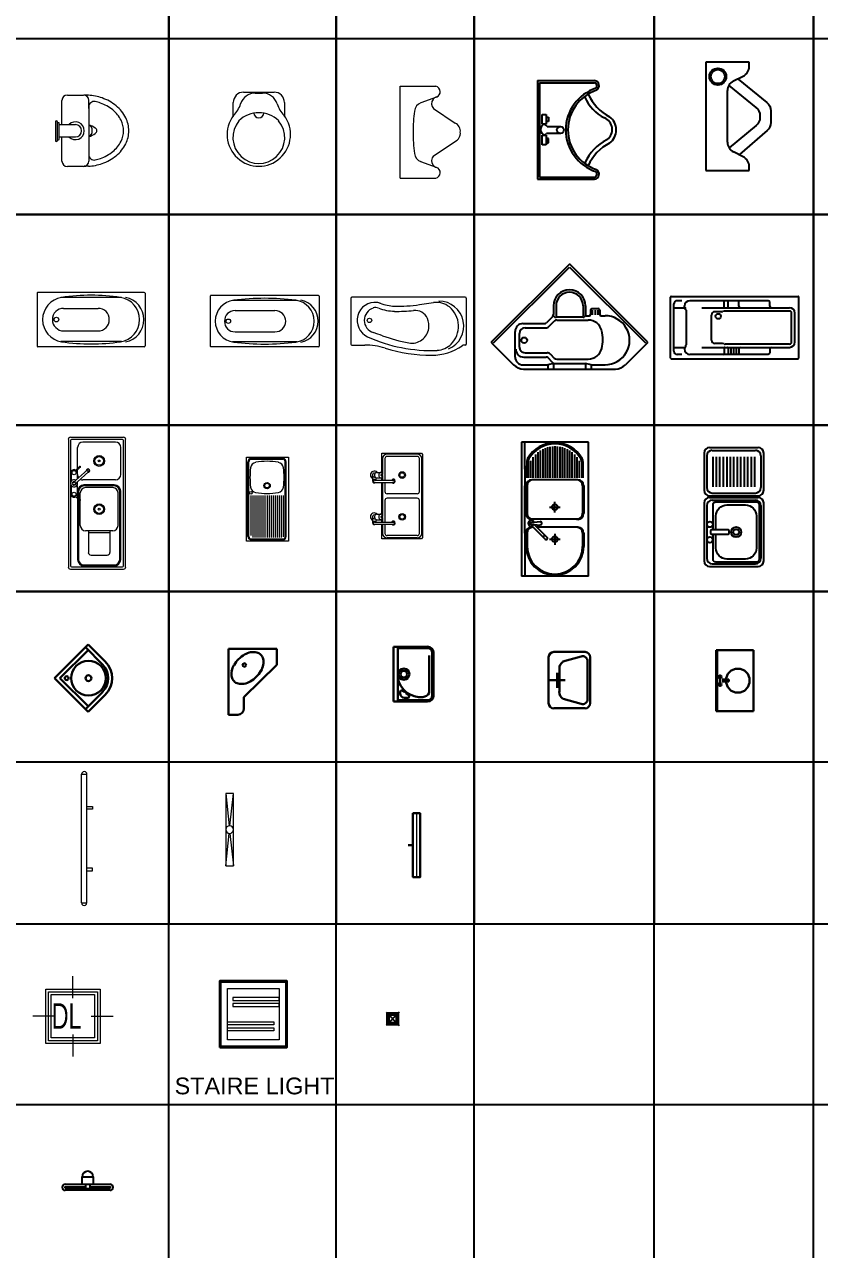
# Model space of a CAD drawing. Header units: millimetres. Extents: x 7765 to 58251, y -31150 to 10119.
# Drawn here: x 14932 to 22053, y -11699 to -725 of the extents above; entities that cross this region are included whole.
import ezdxf

# ---------------------------------------------------------------- set-up
doc = ezdxf.new("R2010")
doc.units = ezdxf.units.MM
doc.layers.add('cad-block.com', color=250, linetype='Continuous')
doc.layers.add('PP-AC RETURN PIPE', color=11, linetype='Continuous')
for name, color, linetype, lineweight in [('Eelectrical', 5, 'Continuous', 30), ('ELCCTRIC', 6, 'Continuous', 9), ('elec', 30, 'Continuous', 18), ('ELECTRIC', 6, 'Continuous', 13), ('false ceiling', 54, 'Continuous', 9), ('KUTUPHANE', 4, 'Continuous', 30), ('LIGHTING', 6, 'Continuous', 0), ('text', 7, 'Continuous', 5)]:
    doc.layers.add(name, color=color, linetype=linetype, lineweight=lineweight)
doc.styles.add('ROMANS', font='technic_.ttf')
doc.styles.get("Standard").update_dxf_attribs({"font": 'Arial.ttf'})

# ---------------------------------------------------------------- blocks, each defined once
blk = doc.blocks.new('A$C76A5756F')
for p, q in [((0, 0.2237), (0, -0.2263)), ((0, 0.2237), (0.2609, 0.2237)), ((0.01, 0.2137), (0.01, -0.2163)), ((0.01, 0.2137), (0.2609, 0.2137)), ((0.0214, 0.0697), (0.0408, 0.0697)), ((0.0214, 0.0252), (0.0214, 0.0697)), ((0.0408, 0.0697), (0.0408, 0.0252)), ((0.0408, 0.0573), (0.0508, 0.0573)), ((0.0508, 0.0573), (0.0508, 0.0373)), ((0.0325, 0.0252), (0.0214, 0.0252)), ((0.0408, 0.0252), (0.0307, 0.0252)), ((0.0508, 0.0373), (0.0408, 0.0373)), ((0.0443, 0.0141), (0.1074, 0.0141)), ((0.0214, -0.0253), (0.0331, -0.0253)), ((0.0214, -0.0698), (0.0214, -0.0253)), ((0.0301, -0.0253), (0.0408, -0.0253)), ((0.0408, -0.0253), (0.0408, -0.0698)), ((0.0508, -0.0403), (0.0408, -0.0403)), ((0.1077, -0.0171), (0.0421, -0.0171)), ((0.0508, -0.0603), (0.0508, -0.0403)), ((0.0408, -0.0698), (0.0214, -0.0698)), ((0.0408, -0.0603), (0.0508, -0.0603)), ((0.01, -0.2163), (0.2609, -0.2163)), ((0, -0.2263), (0.2609, -0.2263))]:
    blk.add_line(p, q)
blk.add_circle((0.1051, -0.0015), 0.0156)
for centre, radius, start, end in [((0.258, 0.2001), 0.0238, 300.2329, 82.9838), ((0.33, -0.0013), 0.2005, 108.3562, 251.6438), ((0.33, -0.0013), 0.1905, 108.3562, 251.6438), ((0.2583, 0.2), 0.0139, 307.68, 79.3138), ((0.386, 0.2184), 0.183, 202.4406, 244.3229), ((0.4256, 0.2468), 0.211, 203.6288, 243.0596), ((0.2859, -0.0013), 0.0745, 306.3211, 53.6789), ((0.0416, 0.0001), 0.0267, 109.9093, 251.5199), ((0.0216, 0.0001), 0.0267, 31.5638, 70.0907), ((0.2848, 0.0009), 0.0569, 306.0051, 67.9941), ((0.0216, 0.0001), 0.0267, 288.4801, 320.0288), ((0.4177, -0.242), 0.2204, 117.1969, 155.7387), ((0.4227, -0.2467), 0.2073, 116.5722, 156.7394), ((0.258, -0.2027), 0.0238, 277.0162, 59.7671), ((0.2583, -0.2026), 0.0139, 280.6862, 52.32)]:
    blk.add_arc(centre, radius, start, end)
blk = doc.blocks.new('A$C32C26043')
for p, q in [((0, 0.25), (0, -0.25)), ((0.2, 0.25), (0, 0.25)), ((0.2, 0.2309), (0.2, 0.25)), ((0.1276, 0.1638), (0.1724, 0.1862)), ((0.1, -0.1191), (0.1, 0.1191)), ((0.1724, -0.1862), (0.1276, -0.1638)), ((0, -0.25), (0.2, -0.25)), ((0.2, -0.25), (0.2, -0.2309))]:
    blk.add_line(p, q)
for points in [[(0.1493, 0.1718), (0.2814, 0.065, -0.226469), (0.3, 0.0261), (0.3, -0.0273, -0.216022), (0.283, -0.0649), (0.1559, -0.1763)], [(0.1059, 0.1427), (0.2315, 0.0411, -0.226332), (0.25, 0.0023), (0.25, -0.0038, -0.223493), (0.2319, -0.0423), (0.1074, -0.1453)]]:
    blk.add_lwpolyline(points, format="xyb")
for radius in [0.0388, 0.0323]:
    blk.add_circle((0.0556, 0.184), radius)
for centre, start, end in [((0.15, 0.2309), 296.5651, 360), ((0.15, 0.1191), 116.5651, 180), ((0.15, -0.1191), 180, 243.4349), ((0.15, -0.2309), 360, 63.4349)]:
    blk.add_arc(centre, 0.05, start, end)
blk = doc.blocks.new('S7')
at = {"color": 0}
for p, q in [((600, 600), (0, 600)), ((0, 600), (0, -600)), ((30, 360), (30, 600)), ((235, 555), (235, 282)), ((256, 560), (256, 282)), ((278, 563), (278, 282)), ((300, 564), (300, 282)), ((322, 563), (322, 282)), ((344, 560), (344, 282)), ((365, 555), (365, 282)), ((600, -600), (600, 600)), ((104, 467), (104, 282)), ((125, 492), (125, 282)), ((147, 511), (147, 282)), ((169, 527), (169, 282)), ((191, 539), (191, 282)), ((213, 548), (213, 282)), ((387, 548), (387, 282)), ((409, 539), (409, 282)), ((431, 527), (431, 282)), ((453, 511), (453, 282)), ((475, 492), (475, 282)), ((496, 467), (496, 282)), ((30, 389), (30, 210)), ((49, 429), (49, 282)), ((60, 426), (60, 282)), ((82, 434), (82, 282)), ((518, 434), (518, 282)), ((540, 426), (540, 282)), ((551, 429), (551, 282)), ((506, 264), (94, 264)), ((30, -215), (30, 210)), ((42, 213), (42, -39)), ((52, 210), (52, -36)), ((548, 210), (548, -36)), ((558, 213), (558, -39)), ((252, 19), (348, 19)), ((300, -30), (300, 67)), ((506, -90), (94, -90)), ((30, -215), (30, -600)), ((42, -215), (42, -332)), ((52, -215), (52, -332)), ((107, -160), (85, -160)), ((87, -118), (169, -110)), ((87, -133), (169, -141)), ((96, -150), (214, -268)), ((113, -135), (230, -252)), ((506, -160), (138, -160)), ((548, -215), (548, -332)), ((558, -212), (558, -332)), ((211, -233), (195, -249)), ((252, -269), (348, -269)), ((300, -221), (300, -318)), ((600, -600), (0, -600))]:
    blk.add_line(p, q, dxfattribs=at)
for centre in [(300, 19), (300, -269)]:
    blk.add_circle(centre, 26.1, dxfattribs=at)
for centre, radius, start, end in [((300, 316), 281, 29.583, 150.417), ((300, 316), 270, 30.3661, 149.6339), ((100, 429), 51.3, 150.417, 180), ((111, 426), 51.3, 149.6339, 180), ((489, 426), 51.3, 360, 30.3661), ((500, 429), 51.3, 360, 29.583), ((94, 213), 51.3, 90, 180), ((106, 210), 54.5, 90, 180), ((494, 210), 54.5, 360, 90), ((506, 213), 51.3, 360, 90), ((94, -39), 51.3, 180, 270), ((106, -36), 54.5, 180, 270), ((87, -125), 26.1, 22.2703, 337.7498), ((494, -36), 54.5, 270, 360), ((506, -39), 51.3, 270, 360), ((90, -208), 48.1, 96.4572, 188.1344), ((106, -215), 54.5, 90, 180), ((87, -125), 7.64, 90.01, 270.01), ((169, -125), 15.3, 270.01, 90.01), ((494, -215), 54.5, 360, 90), ((506, -212), 51.3, 360, 90), ((222, -260), 10.9, 225.01, 45.01), ((300, -332), 258, 180, 360), ((300, -332), 248, 180, 360)]:
    blk.add_arc(centre, radius, start, end, dxfattribs=at)
blk = doc.blocks.new('S8')
at = {"color": 0}
for p, q in [((0, 707), (0, 373)), ((25, 682), (25, 398)), ((50, 756), (485, 756)), ((74, 731), (460, 731)), ((81, 403), (81, 673)), ((112, 403), (112, 673)), ((143, 403), (143, 673)), ((175, 403), (175, 673)), ((206, 403), (206, 673)), ((237, 403), (237, 673)), ((268, 403), (268, 673)), ((299, 403), (299, 673)), ((330, 403), (330, 673)), ((362, 403), (362, 673)), ((393, 403), (393, 673)), ((424, 403), (424, 673)), ((455, 403), (455, 673)), ((509, 682), (509, 398)), ((534, 707), (534, 373)), ((74, 348), (460, 348)), ((0, 260), (0, -260)), ((25, 236), (25, -236)), ((50, 323), (485, 323)), ((50, 310), (485, 310)), ((74, 285), (460, 285)), ((509, 236), (509, -236)), ((534, 260), (534, -260)), ((57, 9), (57, -10)), ((215, 19), (67, 19)), ((225, -10), (225, 9)), ((67, -20), (215, -20)), ((50, -310), (485, -310)), ((74, -285), (460, -285))]:
    blk.add_line(p, q, dxfattribs=at)
for points in [[(81, 19), (81, 245, -0.414214), (106, 270), (470, 270, -0.414214), (494, 245), (494, -245, -0.414214), (470, -270), (106, -270, -0.414214), (81, -245), (81, -20)], [(106, 19), (106, 143, -0.414214), (205, 242), (371, 242, -0.414214), (470, 143), (470, -144, -0.414214), (371, -244), (205, -244, -0.414214), (106, -144), (106, -20)]]:
    blk.add_lwpolyline(points, format="xyb", dxfattribs=at)
for centre, radius in [((53, 68), 25.8), ((288, -1), 45.9), ((288, -1), 26.1), ((53, -71), 25.8)]:
    blk.add_circle(centre, radius, dxfattribs=at)
for centre, radius, start, end in [((50, 707), 49.5, 90, 180), ((74, 682), 49.5, 90, 180), ((460, 682), 49.5, 360, 90), ((485, 707), 49.5, 360, 90), ((50, 373), 49.5, 180, 270), ((74, 398), 49.5, 180, 270), ((460, 398), 49.5, 270, 360), ((485, 373), 49.5, 270, 360), ((50, 260), 49.5, 90, 180), ((74, 236), 49.5, 90, 180), ((460, 236), 49.5, 360, 90), ((485, 260), 49.5, 360, 90), ((67, 9), 9.91, 90, 180), ((215, 9), 9.91, 360, 90), ((67, -10), 9.91, 180, 270), ((215, -10), 9.91, 270, 360), ((50, -260), 49.5, 180, 270), ((74, -236), 49.5, 180, 270), ((460, -236), 49.5, 270, 360), ((485, -260), 49.5, 270, 360)]:
    blk.add_arc(centre, radius, start, end, dxfattribs=at)
blk = doc.blocks.new('Art 216_top_cad-block.com')
at = {"color": 0, "linetype": 'Continuous'}
for p, q in [((-333, -23), (763, 1073)), ((1873, -23), (777, 1073)), ((-305, -38), (770, 1037)), ((770, 1037), (1844, -38)), ((543, 488), (543, 364)), ((543, 488), (543, 364)), ((543, 347), (561, 329)), ((579, 488), (579, 347)), ((961, 488), (961, 347)), ((996, 347), (978, 329)), ((996, 488), (996, 367)), ((1016, 347), (1047, 347)), ((1067, 428), (1067, 367)), ((1087, 448), (1177, 448)), ((1092, 428), (1092, 362)), ((1132, 428), (1132, 362)), ((1172, 428), (1172, 362)), ((1198, 428), (1198, 367)), ((1218, 347), (1273, 347)), ((111, 237), (416, 237)), ((141, 176), (433, 176)), ((532, 335), (444, 248)), ((475, 194), (554, 272)), ((583, 332), (957, 332)), ((589, 287), (1032, 287)), ((0, -237), (0, 126)), ((60, -96), (60, 96)), ((-333, -38), (-22, -349)), ((1873, -38), (1562, -349)), ((121, -237), (440, -237)), ((141, -176), (453, -176)), ((535, -318), (462, -245)), ((543, -327), (463, -347)), ((495, -194), (554, -252)), ((543, -332), (543, -404)), ((556, -327), (996, -327)), ((589, -267), (1032, -267)), ((1077, -347), (996, -327)), ((996, -331), (996, -404)), ((111, -347), (463, -347)), ((120, -408), (1419, -408)), ((463, -353), (463, -404)), ((1077, -347), (1273, -347)), ((1077, -351), (1077, -403))]:
    blk.add_line(p, q, dxfattribs=at)
blk.add_circle((129, 0), 40.3, dxfattribs=at)
for centre, radius, start, end in [((770, 1065), 10.1, 44.9996, 135.0039), ((770, 488), 226, 359.9996, 179.9993), ((770, 488), 191, 359.9998, 179.9996), ((503, 364), 40.3, 314.9996, 0.0003), ((1016, 367), 20.1, 179.9995, 269.9997), ((1047, 367), 20.1, 269.9996, 359.9996), ((1087, 428), 20.1, 89.9998, 179.9994), ((1177, 428), 20.1, 359.9996, 90.0028), ((1218, 367), 20.1, 179.9997, 269.9995), ((1273, 0), 347, 269.9995, 89.9998), ((111, 126), 111, 89.9994, 179.9996), ((141, 96), 80.5, 90, 179.9991), ((416, 277), 40.3, 269.9988, 314.9995), ((433, 237), 60.4, 269.999, 314.9995), ((589, 237), 50.3, 90.0001, 134.9995), ((569, 336), 10.1, 224.9996, 314.9996), ((583, 322), 10.1, 89.999, 134.9994), ((957, 322), 10.1, 44.9997, 90.0058), ((971, 336), 10.1, 224.9996, 314.9996), ((1032, 86), 201, 14.4771, 89.9996), ((740, 10), 503, 345.5221, 14.477), ((-326, -30), 10.1, 134.9996, 224.9996), ((121, -126), 111, 179.9997, 269.9994), ((141, -96), 80.5, 179.9992, 269.9999), ((1032, -65), 201, 269.9996, 345.5223), ((1866, -30), 10.1, 314.9996, 44.9996), ((111, -237), 111, 179.9989, 269.9994), ((440, -267), 30.2, 45.0005, 90.0003), ((453, -237), 60.4, 44.9988, 89.9986), ((556, -297), 30.2, 224.9989, 269.9973), ((589, -216), 50.3, 224.9995, 270.0001), ((120, -206), 201, 224.9993, 269.9994), ((1419, -206), 201, 269.9997, 314.9997)]:
    blk.add_arc(centre, radius, start, end, dxfattribs=at)
blk = doc.blocks.new('Art 218_top_cad-block.com')
at = {"color": 0, "linetype": 'Continuous'}
for p, q in [((0, -462), (0, 462)), ((10, 472), (1930, 472)), ((170, 407), (100, 407)), ((1475, 407), (290, 407)), ((810, 308), (810, 399)), ((870, 308), (870, 399)), ((1030, 325), (1030, 399)), ((1500, 325), (1500, 382)), ((1940, -462), (1940, 462)), ((50, -357), (50, 357)), ((50, 300), (217, 300)), ((210, 300), (210, 327)), ((225, 268), (225, 292)), ((240, -253), (240, 253)), ((470, 300), (1800, 300)), ((620, -190), (620, 190)), ((773, 240), (670, 240)), ((811, 248), (786, 242)), ((1800, 250), (824, 250)), ((1830, -220), (1830, 220)), ((1880, -220), (1880, 220)), ((50, -300), (217, -300)), ((210, -300), (210, -327)), ((225, -268), (225, -292)), ((470, -300), (1800, -300)), ((773, -240), (670, -240)), ((811, -248), (786, -242)), ((810, -308), (810, -399)), ((1800, -250), (824, -250)), ((870, -308), (870, -399)), ((910, -315), (910, -392)), ((950, -315), (950, -392)), ((990, -315), (990, -392)), ((1030, -325), (1030, -399)), ((1500, -325), (1500, -382)), ((10, -472), (1930, -472)), ((170, -407), (100, -407)), ((1475, -407), (290, -407))]:
    blk.add_line(p, q, dxfattribs=at)
blk.add_circle((720, 170), 40, dxfattribs=at)
for centre, radius, start, end in [((10, 462), 10, 90, 179.9913), ((100, 357), 50, 90, 180), ((290, 327), 80, 90, 180), ((802, 399), 8, 0.0002, 90.0002), ((878, 399), 8, 90, 180), ((1022, 399), 8, 0.0002, 90.0002), ((1475, 382), 25, 0, 90), ((1930, 462), 10, 0, 90), ((217, 292), 8, 0, 90), ((233, 268), 8, 180, 270), ((233, 253), 7, 0, 90), ((670, 190), 50, 90, 180), ((773, 290), 50, 270.0001, 284.9995), ((818, 308), 8, 179.9996, 269.9996), ((824, 200), 50, 90.0002, 104.9991), ((862, 308), 8, 270, 0), ((1055, 325), 25, 180, 270), ((1525, 325), 25, 180, 270), ((1800, 220), 80, 0.0001, 90.0001), ((1800, 220), 30, 0, 90), ((100, -357), 50, 180, 270), ((290, -327), 80, 180, 269.9999), ((217, -292), 8, 269.9996, 359.9996), ((233, -268), 8, 89.9996, 179.9996), ((233, -253), 7, 270, 0), ((670, -190), 50, 180, 270), ((773, -290), 50, 75.0009, 89.9999), ((818, -308), 8, 90, 180), ((824, -200), 50, 255.0009, 270.0003), ((862, -308), 8, 0.0004, 90.0004), ((1055, -325), 25, 90, 180), ((1525, -325), 25, 90, 180), ((1800, -220), 30, 269.9999, 359.9999), ((1800, -220), 80, 270, 360), ((10, -462), 10, 180, 269.9956), ((802, -399), 8, 269.9996, 359.9996), ((878, -399), 8, 180.0004, 270.0004), ((1022, -399), 8, 269.9996, 359.9996), ((1475, -382), 25, 270, 0), ((1930, -462), 10, 270, 0)]:
    blk.add_arc(centre, radius, start, end, dxfattribs=at)
blk = doc.blocks.new('WB')
at = {"layer": 'KUTUPHANE'}
for p, q in [((334, 273), (0, 273)), ((0, 273), (0, -273)), ((9, -273), (9, 273)), ((334, -273), (334, 273)), ((35, -53), (35, 53)), ((114, 9), (53, 9)), ((104, 60), (88, 21)), ((88, 21), (88, 9)), ((134, 90), (104, 60)), ((114, -9), (114, 9)), ((173, 106), (134, 90)), ((215, 106), (173, 106)), ((253, 90), (215, 106)), ((283, 60), (253, 90)), ((299, 21), (283, 60)), ((299, -21), (299, 21)), ((53, -9), (114, -9)), ((88, -9), (88, -21)), ((88, -21), (104, -60)), ((104, -60), (134, -90)), ((134, -90), (173, -106)), ((173, -106), (215, -106)), ((215, -106), (253, -90)), ((253, -90), (283, -60)), ((283, -60), (299, -21)), ((0, -273), (334, -273))]:
    blk.add_line(p, q, dxfattribs=at)
for centre in [(35, 35), (35, -35)]:
    blk.add_circle(centre, 13.2, dxfattribs=at)
blk = doc.blocks.new('WBWALL1')
at = {"layer": 'KUTUPHANE'}
for p, q in [((44, 255), (324, 255)), ((-2, -205), (-2, 209)), ((288, 215), (126, 168)), ((347, -167), (347, 171)), ((370, 209), (370, -205)), ((0, 2), (147, 2)), ((75, -65), (75, 69)), ((94, 106), (94, -101)), ((127, -165), (288, -211)), ((324, -250), (44, -250))]:
    blk.add_line(p, q, dxfattribs=at)
for centre, radius, start, end in [((44, 209), 46, 90, 180), ((324, 209), 46, 360, 90), ((165, 109), 70.8, 123.7328, 183.0135), ((301, 171), 46, 0, 105.9454), ((168, -103), 74.3, 178.2641, 236.1215), ((44, -205), 46, 180, 270), ((301, -167), 46, 254.0546, 360), ((324, -205), 46, 270, 0)]:
    blk.add_arc(centre, radius, start, end, dxfattribs=at)
blk = doc.blocks.new('TUBELIGHT')
at = {"layer": 'ELCCTRIC'}
for p, q in [((2, 24), (2, -24)), ((4, 24), (2, 24)), ((4, 24), (4, -24)), ((2, 12), (0, 12)), ((0, 12), (0, 11)), ((0, 11), (2, 11)), ((0, -12), (0, -11)), ((0, -11), (2, -11)), ((2, -12), (0, -12)), ((4, -24), (2, -24))]:
    blk.add_line(p, q, dxfattribs=at)
for centre, start, end in [((3, 24), 360, 180), ((3, -24), 180, 360)]:
    blk.add_arc(centre, 1, start, end, dxfattribs=at)
blk = doc.blocks.new('E-FL1X8N')
at = {"color": 5}
for p, q in [((0, 47), (4.5, 5)), ((5.5, 5), (10, 47)), ((0, -47), (4.5, -5)), ((5.5, -5), (10, -47))]:
    blk.add_line(p, q, dxfattribs=at)
blk.add_lwpolyline([(10, 47), (10, -47), (0, -47), (0, 47)], close=True, dxfattribs=at)
blk.add_circle((5, 0), 5, dxfattribs=at)
blk = doc.blocks.new('A$C28426EA8')
at = {"color": 5, "lineweight": 30}
blk.add_lwpolyline([(12, -12), (12, 12), (-12, 12), (-12, -12)], close=True, dxfattribs=at)
at = {"color": 5}
for points in [[(11.5, -11.5), (11.5, 11.5), (-11.5, 11.5), (-11.5, -11.5)], [(9.2, -9.2), (9.2, 9.2), (-9.2, 9.2), (-9.2, -9.2)], [(-9.2, 5.98), (7.31, 5.98), (7.31, 4.94), (-9.2, 4.94)], [(-9.2, 3.84), (7.31, 3.84), (7.31, 2.8), (-9.2, 2.8)], [(-7.31, -3.84), (9.2, -3.84), (9.2, -2.8), (-7.31, -2.8)], [(-7.31, -5.98), (9.2, -5.98), (9.2, -4.94), (-7.31, -4.94)]]:
    blk.add_lwpolyline(points, close=True, dxfattribs=at)
blk = doc.blocks.new('URINAL 3')
for p, q in [((56, 60), (56, 276)), ((104, 324), (248, 324)), ((293, 322), (256, 322)), ((296, 204), (296, 276)), ((296, 218), (296, -210)), ((0, -92), (0, 92)), ((0, 92), (8, 92)), ((16, -84), (16, 84)), ((24, 76), (16, 76)), ((32, -68), (32, 68)), ((32, 60), (176, 60)), ((8, -92), (0, -92)), ((16, -76), (24, -76)), ((176, -52), (32, -52)), ((56, -268), (56, -52)), ((296, -196), (296, -268)), ((248, -316), (104, -316)), ((293, -314), (256, -314))]:
    blk.add_line(p, q)
for centre, radius, start, end in [((104, 276), 48, 90, 180), ((248, 276), 48, 360, 90), ((256, -172), 496, 71.2784, 85.7223), ((344, 218), 48, 77.2995, 180), ((256, -172), 448, 71.2784, 77.2995), ((285, -86), 357, 50.7106, 71.2784), ((285, -86), 405, 50.7106, 71.2784), ((330, -31), 334, 26.8513, 50.7106), ((330, -31), 286, 26.8513, 50.7106), ((399, 4), 256, 360, 26.8513), ((8, 84), 7.99, 360, 90), ((24, 68), 7.99, 360, 90), ((176, 4), 79.9, 224.427, 135.573), ((176, 4), 55.9, 270, 90), ((209, -190), 262, 56.2933, 70.6582), ((266, 4), 61.6, 298.7536, 61.2464), ((338, 4), 29.7, 360, 56.2933), ((338, 4), 29.7, 303.7067, 0), ((399, 4), 208, 360, 26.8513), ((399, 4), 208, 333.1487, 360), ((399, 4), 256, 333.1487, 360), ((8, -84), 7.99, 270, 360), ((24, -68), 7.99, 270, 360), ((209, 198), 262, 289.3418, 303.7067), ((330, 39), 286, 309.2894, 333.1487), ((344, -210), 48, 180, 282.7005), ((285, 94), 357, 288.7216, 309.2894), ((285, 94), 405, 288.7216, 309.2894), ((330, 39), 334, 309.2894, 333.1487), ((104, -268), 48, 180, 270), ((248, -268), 48, 270, 360), ((256, 180), 496, 274.2777, 288.7216), ((256, 180), 448, 282.7005, 288.7216)]:
    blk.add_arc(centre, radius, start, end)
blk = doc.blocks.new('URINAL    4')
at = {"linetype": 'ByBlock'}
for p, q in [((-421, 7), (-146, 7)), ((-316, 0), (-251, 0)), ((-513, -203), (-513, -84)), ((-55, -84), (-55, -203))]:
    blk.add_line(p, q, dxfattribs=at)
for centre, radius, start, end in [((-421, -84), 91.6, 90, 180), ((-316, -137), 137, 90, 162.8954), ((-251, -137), 137, 17.1046, 90), ((-146, -84), 91.6, 0, 90), ((-688, -23), 252, 315, 342.8954), ((121, -23), 252, 197.1046, 225), ((-284, -372), 284, 142.8984, 37.1016), ((-284, -428), 252, 45, 135), ((-284, -176), 45.8, 185.2159, 354.7841), ((-284, -399), 232, 140.0084, 39.9916)]:
    blk.add_arc(centre, radius, start, end, dxfattribs=at)
blk = doc.blocks.new('URINAL   5')
for p, q in [((0, -412), (0, 412)), ((0, 412), (322, 412)), ((326, 315), (187, 264)), ((299, 211), (495, 82)), ((299, -211), (495, -82)), ((326, -315), (187, -264)), ((0, -412), (322, -412))]:
    blk.add_line(p, q)
for centre, radius, start, end in [((310, 363), 50.4, 288.3137, 76.2231), ((219, 179), 90.6, 110.4608, 173.2642), ((345, 255), 63, 141.7665, 223.5583), ((346, 254), 65.1, 108.3137, 141.7665), ((1836, -12), 1719, 173.2642, 179.5895), ((1836, 12), 1719, 180.4105, 186.7358), ((456, 7), 84.4, 355.1463, 63.1776), ((456, -7), 84.4, 296.8224, 4.8537), ((219, -179), 90.6, 186.7358, 249.5392), ((345, -255), 63, 136.4417, 218.2335), ((346, -254), 65.1, 218.2335, 251.6863), ((310, -363), 50.4, 283.7769, 71.6863)]:
    blk.add_arc(centre, radius, start, end)
blk = doc.blocks.new('BATHTUB  3')
at = {"color": 0, "linetype": 'Continuous'}
for p, q in [((0, 236), (0, -236)), ((960, 243), (7, 243)), ((967, 236), (967, -236)), ((755, 197), (212, 197)), ((238, 101), (546, 101)), ((238, -101), (546, -101)), ((755, -197), (212, -197)), ((960, -243), (7, -243))]:
    blk.add_line(p, q, dxfattribs=at)
blk.add_circle((173, 0), 20.7, dxfattribs=at)
for centre, radius, start, end in [((7, 236), 6.91, 90, 180.0001), ((960, 236), 6.91, 0, 90), ((249, 0), 200, 98.4208, 261.5795), ((484, -1585), 1803, 81.5793, 98.4207), ((718, 0), 200, 278.4207, 81.5793), ((755, 0), 202, 359.9999, 79.428), ((238, 0), 101, 90, 270), ((546, 0), 101, 270.0001, 90), ((755, 0), 202, 280.572, 0.0001), ((484, 1585), 1803, 261.5794, 278.4207), ((7, -236), 6.91, 180, 270), ((960, -236), 6.91, 270, 0)]:
    blk.add_arc(centre, radius, start, end, dxfattribs=at)
blk = doc.blocks.new('BATHTUB  4')
at = {"color": 0, "linetype": 'Continuous'}
for p, q in [((0, 205), (0, -205)), ((1024, 214), (9, 214)), ((614, 149), (740, 167)), ((1033, 206), (1033, -205)), ((9, -214), (124, -214)), ((1025, -214), (1016, -214))]:
    blk.add_line(p, q, dxfattribs=at)
blk.add_circle((166, 7), 20.1, dxfattribs=at)
for centre, radius, start, end in [((9, 205), 8.51, 89.9998, 179.9998), ((216, 8), 161, 83.1889, 245.7255), ((235, 8), 115, 107.3249, 253.3968), ((222, 49), 72.9, 68.8725, 107.3254), ((218, 47), 122, 68.4993, 82.1582), ((398, 503), 414, 248.8725, 268.772), ((398, 503), 368, 248.4993, 268.7719), ((419, 1490), 1356, 268.772, 278.2715), ((766, -13), 182, 50.4891, 98.2715), ((788, -43), 223, 293.0262, 90), ((739, -46), 225, 315.1087, 50.4891), ((1025, 205), 8.51, 0, 90), ((419, 1490), 1402, 268.772, 275.803), ((573, -25), 122, 23.4487, 95.803), ((532, -43), 167, 352.1218, 23.4487), ((-146, -1268), 1216, 69.3451, 73.3968), ((546, -45), 152, 260.1058, 352.1218), ((9, -205), 8.51, 180, 270), ((124, -822), 608, 72.5518, 90), ((722, 1131), 1394, 245.7255, 272.0698), ((745, 1094), 1308, 249.3451, 260.1057), ((766, -79), 182, 272.0698, 316.3219), ((1016, -244), 30.4, 89.9999, 127.7333), ((1025, -205), 8.51, 270, 360), ((715, 1050), 1355, 252.4236, 270.4269), ((727, 169), 474, 269.8229, 304.7993)]:
    blk.add_arc(centre, radius, start, end, dxfattribs=at)
blk = doc.blocks.new('BATHTUB 5')
at = {"color": 0, "linetype": 'Continuous'}
for p, q in [((0, 223), (0, -223)), ((971, 229), (7, 229)), ((978, 223), (978, -223)), ((778, 186), (200, 186)), ((224, 96), (581, 96)), ((224, -96), (581, -96)), ((778, -186), (200, -186)), ((971, -229), (7, -229))]:
    blk.add_line(p, q, dxfattribs=at)
blk.add_circle((163, 0), 19.6, dxfattribs=at)
for centre, radius, start, end in [((7, 223), 6.52, 90, 180.0001), ((971, 223), 6.52, 0, 90), ((235, 0), 189, 97.3431, 262.6569), ((489, -1971), 2176, 82.6568, 97.3432), ((743, 0), 189, 277.3432, 82.6569), ((777, 0), 191, 359.9999, 79.428), ((224, 0), 95.6, 90, 270), ((581, 0), 95.6, 270.0001, 90), ((777, 0), 191, 280.572, 0.0001), ((489, 1971), 2176, 262.6568, 277.3431), ((7, -223), 6.52, 180, 270), ((971, -223), 6.52, 270, 0)]:
    blk.add_arc(centre, radius, start, end, dxfattribs=at)
blk = doc.blocks.new('SINK 3')
at = {"color": 0}
for p, q in [((0, 571), (0, -571)), ((19, 590), (494, 590)), ((19, 561), (19, 185)), ((484, 571), (29, 571)), ((494, -561), (494, 561)), ((513, -571), (513, 571)), ((82, 311), (82, 499)), ((421, 547), (131, 547)), ((469, 257), (469, 499)), ((24, 273), (24, 195)), ((65, 203), (170, 298)), ((76, 305), (99, 328)), ((78, 273), (78, 214)), ((79, 189), (183, 284)), ((82, 257), (82, 298)), ((83, 298), (106, 321)), ((19, 168), (19, -561)), ((24, 159), (24, 80)), ((78, 159), (78, 80)), ((421, 208), (131, 208)), ((411, 164), (140, 164)), ((411, 154), (140, 154)), ((397, 140), (155, 140)), ((75, 48), (98, 25)), ((82, 106), (82, 55)), ((82, 55), (105, 32)), ((82, 41), (82, -504)), ((91, 106), (91, 46)), ((91, 32), (91, -504)), ((106, 31), (106, 91)), ((106, -199), (106, 24)), ((445, -199), (445, 91)), ((460, -504), (460, 106)), ((469, -504), (469, 106)), ((397, -248), (155, -248)), ((179, -248), (179, -441)), ((373, -267), (179, -267)), ((373, -248), (373, -441)), ((203, -465), (348, -465)), ((19, -590), (494, -590)), ((29, -571), (484, -571)), ((140, -553), (411, -553)), ((140, -562), (411, -562))]:
    blk.add_line(p, q, dxfattribs=at)
for centre, radius in [((276, 378), 48.4), ((276, 378), 38.7), ((276, 378), 8.23), ((51, 273), 18.1), ((177, 292), 9.73), ((51, 177), 12.4), ((51, 80), 18.1), ((276, -54), 48.4), ((276, -54), 38.7), ((276, -54), 8.23)]:
    blk.add_circle(centre, radius, dxfattribs=at)
for centre, radius, start, end in [((19, 571), 19.4, 90, 180), ((29, 561), 9.68, 90, 180), ((484, 561), 9.68, 360, 90), ((494, 571), 19.4, 360, 90), ((131, 499), 48.4, 90, 180), ((421, 499), 48.4, 360, 90), ((104, 325), 5.11, 295.7239, 153.2674), ((51, 273), 27, 59.1097, 180), ((42, 339), 48.4, 277.6523, 314.4956), ((117, 263), 48.4, 134.4956, 171.339), ((51, 273), 27, 360, 29.8816), ((131, 257), 48.4, 180, 217.0737), ((176, 291), 15.7, 260.3658, 184.3209), ((421, 257), 48.4, 270, 360), ((51, 177), 32.5, 59.6444, 25.0423), ((51, 177), 16.4, 106.0755, 338.6112), ((33, 239), 48.4, 286.0755, 312.3434), ((111, 153), 48.4, 132.3434, 158.6112), ((140, 106), 58.1, 90, 180), ((141, 104), 49.8, 90.6729, 178.3753), ((155, 91), 48.4, 90, 180), ((131, 257), 48.4, 240.2915, 270), ((397, 91), 48.4, 360, 90), ((411, 106), 58.1, 360, 90), ((411, 106), 48.4, 360, 90), ((51, 80), 27, 180, 299.8816), ((41, 14), 48.4, 44.4956, 81.339), ((117, 89), 48.4, 187.6523, 224.4956), ((51, 80), 27, 329.1097, 360), ((103, 27), 5.11, 205.7239, 63.2674), ((155, -199), 48.4, 180, 181.1456), ((155, -199), 48.4, 180, 270), ((397, -199), 48.4, 270, 360), ((140, -504), 58.1, 180, 270), ((140, -504), 49.2, 180, 270), ((203, -441), 24.2, 180, 270), ((348, -441), 24.2, 270, 360), ((411, -504), 58.1, 270, 360), ((410, -504), 49.8, 271.6247, 359.3271), ((19, -571), 19.4, 180, 270), ((29, -561), 9.68, 180, 270), ((484, -561), 9.68, 270, 360), ((494, -571), 19.4, 270, 360)]:
    blk.add_arc(centre, radius, start, end, dxfattribs=at)
blk = doc.blocks.new('SINK 4')
at = {"color": 0}
for p, q in [((0, -377), (0, 377)), ((0, 377), (377, 377)), ((14, -335), (14, 335)), ((21, -335), (21, 335)), ((44, 365), (325, 365)), ((44, 358), (325, 358)), ((348, -335), (348, 335)), ((355, -335), (355, 335)), ((377, 377), (377, -377)), ((39, 32), (39, -327)), ((57, 32), (57, -343)), ((76, 32), (76, -343)), ((94, 32), (94, -343)), ((112, 32), (112, -343)), ((130, 32), (130, -343)), ((148, 32), (148, -343)), ((166, 32), (166, -343)), ((185, 32), (185, -343)), ((203, 32), (203, -343)), ((221, 32), (221, -343)), ((239, 32), (239, -343)), ((257, 32), (257, -343)), ((275, 32), (275, -343)), ((293, 32), (293, -343)), ((312, 32), (312, -343)), ((330, 32), (330, -337)), ((377, -377), (0, -377)), ((325, -358), (44, -358)), ((325, -365), (44, -365))]:
    blk.add_line(p, q, dxfattribs=at)
for centre, radius in [((185, 121), 28.6), ((185, 121), 20.7), ((40, 56), 12.2)]:
    blk.add_circle(centre, radius, dxfattribs=at)
for centre, radius, start, end in [((44, 335), 30.1, 90, 180), ((44, 335), 22.6, 90, 180), ((93, 274), 56.5, 100.3812, 172.77), ((185, -226), 565, 90, 100.3812), ((185, -226), 565, 79.6188, 90), ((276, 274), 56.5, 7.23, 79.6188), ((325, 335), 30.1, 0, 90), ((325, 335), 22.6, 0, 90), ((875, 194), 843, 174.0822, 180.001), ((-506, 194), 843, 359.999, 5.9178), ((875, 194), 843, 179.999, 185.9178), ((-506, 194), 843, 354.0822, 0.001), ((93, 115), 56.5, 187.23, 259.6188), ((185, 615), 565, 259.6188, 270), ((185, 615), 565, 270, 280.3812), ((276, 115), 56.5, 280.3812, 352.77), ((44, -335), 30.1, 180, 270), ((44, -335), 22.6, 180, 270), ((325, -335), 30.1, 270, 0), ((325, -335), 22.6, 270, 0)]:
    blk.add_arc(centre, radius, start, end, dxfattribs=at)
blk = doc.blocks.new('SINK 5')
at = {"color": 0}
for p, q in [((109, 335), (109, 195)), ((129, 335), (129, 142)), ((419, 375), (149, 375)), ((419, 355), (149, 355)), ((439, 40), (439, 335)), ((459, -335), (459, 335)), ((20, 133), (20, 176)), ((35, 205), (42, 205)), ((35, 170), (42, 170)), ((35, 142), (205, 142)), ((35, 122), (205, 122)), ((50, 142), (50, 163)), ((55, 212), (92, 212)), ((55, 163), (92, 163)), ((109, 180), (109, 142)), ((109, 122), (109, -180)), ((129, 122), (129, 40)), ((419, 20), (149, 20)), ((129, -40), (129, -233)), ((419, -20), (149, -20)), ((439, -335), (439, -40)), ((20, -242), (20, -199)), ((35, -170), (42, -170)), ((35, -205), (42, -205)), ((50, -233), (50, -212)), ((55, -162), (92, -162)), ((55, -212), (92, -212)), ((109, -195), (109, -233)), ((35, -233), (205, -233)), ((35, -252), (205, -252)), ((109, -252), (109, -335)), ((129, -252), (129, -335)), ((419, -355), (149, -355)), ((419, -375), (149, -375))]:
    blk.add_line(p, q, dxfattribs=at)
for points in [[(101, 209), (101, 383), (457, 383), (467, 373), (467, -373), (457, -383), (101, -383), (101, -252)], [(101, 142), (101, 166)], [(101, -166), (101, 122)], [(101, -233), (101, -209)]]:
    blk.add_lwpolyline(points, dxfattribs=at)
for points in [[(55, 212, 0.133256), (48, 211, 0.106756), (42, 205, 0.082828), (38, 197, 0.071352), (37, 188, 0.071352), (38, 178, 0.082828), (42, 170, 0.106756), (48, 164, 0.133256), (55, 163, 0.133256)], [(55, -162, 0.133256), (48, -164, 0.106756), (42, -170, 0.082828), (38, -178, 0.071352), (37, -187, 0.071352), (38, -197, 0.082828), (42, -205, 0.106756), (48, -211, 0.133256), (55, -212, 0.133256)]]:
    blk.add_lwpolyline(points, format="xyb", dxfattribs=at)
for points in [[(92, 163, 0.133256), (99, 164, 0.106756), (105, 170, 0.082828), (108, 178, 0.071352), (110, 188, 0.071352), (108, 197, 0.082828), (105, 205, 0.106756), (99, 211, 0.133256), (92, 212, 0.133256), (86, 211, 0.106756), (80, 205, 0.082828), (76, 197, 0.071352), (75, 188, 0.071352), (76, 178, 0.082828), (80, 170, 0.106756), (86, 164, 0.133256)], [(100, 195, 0.133256), (98, 194, 0.106756), (96, 193, 0.082828), (95, 190, 0.071352), (94, 188, 0.071352), (95, 185, 0.082828), (96, 182, 0.106756), (98, 181, 0.133256), (100, 180, 0.133256), (102, 181, 0.106756), (103, 182, 0.082828), (105, 185, 0.071352), (105, 188, 0.071352), (105, 190, 0.082828), (103, 193, 0.106756), (102, 194, 0.133256)], [(92, -212, 0.133256), (99, -211, 0.106756), (105, -205, 0.082828), (108, -197, 0.071352), (110, -187, 0.071352), (108, -178, 0.082828), (105, -170, 0.106756), (99, -164, 0.133256), (92, -162, 0.133256), (86, -164, 0.106756), (80, -170, 0.082828), (76, -178, 0.071352), (75, -187, 0.071352), (76, -197, 0.082828), (80, -205, 0.106756), (86, -211, 0.133256)], [(100, -180, 0.133256), (98, -181, 0.106756), (96, -182, 0.082828), (95, -185, 0.071352), (94, -187, 0.071352), (95, -190, 0.082828), (96, -193, 0.106756), (98, -194, 0.133256), (100, -195, 0.133256), (102, -194, 0.106756), (103, -193, 0.082828), (105, -190, 0.071352), (105, -187, 0.071352), (105, -185, 0.082828), (103, -182, 0.106756), (102, -181, 0.133256)]]:
    blk.add_lwpolyline(points, format="xyb", close=True, dxfattribs=at)
for centre, radius in [((284, 188), 30), ((284, 188), 20), ((284, -187), 30), ((284, -187), 20)]:
    blk.add_circle(centre, radius, dxfattribs=at)
for centre, radius, start, end in [((149, 335), 40, 90, 180), ((149, 335), 20, 90, 180), ((419, 335), 40, 360, 90), ((419, 335), 20, 360, 90), ((35, 188), 35, 45.5847, 244.6231), ((35, 188), 17.5, 90, 204.62), ((10, 176), 10, 360, 24.62), ((35, 188), 17.5, 211.0027, 270), ((35, 133), 15, 41.8103, 318.1897), ((35, 133), 10, 90.0002, 270.0002), ((35, 188), 35, 295.3769, 314.4153), ((205, 133), 17.5, 214.8499, 145.1501), ((205, 133), 12.5, 233.1301, 126.8699), ((205, 133), 10, 270.0001, 90.0001), ((149, 40), 20, 180, 270), ((419, 40), 20, 270, 360), ((149, -40), 20, 90, 180), ((419, -40), 20, 360, 90), ((35, -187), 35, 45.5847, 244.6231), ((35, -187), 17.5, 90, 204.62), ((10, -199), 10, 360, 24.62), ((35, -187), 17.5, 211.0027, 270), ((35, -187), 35, 295.3769, 314.4153), ((35, -242), 15, 41.8103, 318.1897), ((35, -242), 10, 90.0002, 270.0002), ((205, -242), 17.5, 214.8499, 145.1501), ((205, -242), 12.5, 233.1301, 126.8699), ((205, -242), 10, 270.0001, 90.0001), ((149, -335), 40, 180, 270), ((149, -335), 20, 180, 270), ((419, -335), 40, 270, 360), ((419, -335), 20, 270, 360)]:
    blk.add_arc(centre, radius, start, end, dxfattribs=at)
blk = doc.blocks.new('WB 3')
at = {"layer": 'KUTUPHANE'}
for p, q in [((-15510, 6926), (-15209, 7228)), ((-15461, 6926), (-15209, 7178)), ((-15080, 7050), (-15233, 7203)), ((-15056, 7075), (-15209, 7228)), ((-15209, 6624), (-15510, 6926)), ((-15209, 6674), (-15461, 6926)), ((-15233, 6649), (-15080, 6802)), ((-15209, 6624), (-15056, 6777))]:
    blk.add_line(p, q, dxfattribs=at)
for centre, radius in [((-15206, 6926), 155), ((-15401, 6926), 17.5), ((-15206, 6926), 26.3)]:
    blk.add_circle(centre, radius, dxfattribs=at)
for radius in [175, 210]:
    blk.add_arc((-15204, 6926), radius, 315, 45, dxfattribs=at)
blk = doc.blocks.new('WB 4')
at = {"layer": 'KUTUPHANE'}
for p, q in [((0, 253), (0, 0)), ((435, 253), (0, 253)), ((435, 253), (435, 112)), ((435, 112), (140, -180)), ((0, 0), (0, -337)), ((140, -180), (140, -281)), ((0, -337), (84, -337))]:
    blk.add_line(p, q, dxfattribs=at)
blk.add_circle((143, 109), 15.5, dxfattribs=at)
for centre, radius, start, end in [((234, 46), 181, 100.9893, 119.2867), ((224, 96), 129, 76.5359, 100.9893), ((236, 147), 77.1, 44.7794, 76.5359), ((269, -16), 251, 134.7794, 150.2722), ((269, -16), 251, 119.2867, 134.7794), ((236, 147), 77.1, 13.023, 44.7794), ((186, 135), 129, 348.5696, 13.023), ((157, 29), 129, 168.5696, 193.023), ((207, 19), 181, 150.2722, 168.5696), ((106, 18), 77.1, 193.023, 224.7794), ((74, 180), 251, 299.2867, 314.7794), ((74, 180), 251, 314.7794, 330.2722), ((135, 145), 181, 330.2722, 348.5696), ((106, 18), 77.1, 224.7794, 256.5359), ((118, 68), 129, 256.5359, 280.9893), ((109, 119), 181, 280.9893, 299.2867), ((84, -281), 56.2, 270, 360)]:
    blk.add_arc(centre, radius, start, end, dxfattribs=at)
blk = doc.blocks.new('WB 5')
at = {"layer": 'KUTUPHANE'}
for p, q in [((0, 246), (306, 246)), ((0, -246), (0, 246)), ((40, -233), (40, 233)), ((40, 233), (306, 233)), ((320, -167), (320, 167)), ((346, -193), (346, 193)), ((360, -193), (360, 193)), ((60, -173), (60, -159)), ((98, -160), (81, -148)), ((100, -213), (128, -213)), ((108, -155), (103, -160)), ((116, -162), (113, -168)), ((114, -173), (136, -189)), ((0, -246), (306, -246)), ((40, -233), (306, -233))]:
    blk.add_line(p, q, dxfattribs=at)
for radius in [50, 30]:
    blk.add_circle((93, 0), radius, dxfattribs=at)
for centre, radius, start, end in [((306, 193), 53.3, 360, 90), ((306, 193), 40, 360, 90), ((243, 0), 206, 188.7327, 275.7845), ((73, -159), 13.3, 52.7872, 180), ((100, -173), 40, 180, 270), ((100, -157), 4, 232.7872, 317.4924), ((117, -170), 4, 148.2563, 233.1969), ((128, -200), 13.3, 270, 53.1969), ((257, -135), 70.2, 275.7845, 333.4466), ((306, -193), 53.3, 270, 360), ((306, -193), 40, 270, 360)]:
    blk.add_arc(centre, radius, start, end, dxfattribs=at)
blk = doc.blocks.new('PP-TL3')
at = {"layer": 'Eelectrical', "lineweight": 0, "ltscale": 15}
blk.add_line((76, 286), (76, -286), dxfattribs=at)
at = {"layer": 'Eelectrical', "lineweight": 30, "ltscale": 15}
blk.add_line((0, 0), (43, 0), dxfattribs=at)
blk.add_lwpolyline([(43, 286), (108, 286), (109, -286), (43, -286)], close=True, dxfattribs=at)
blk = doc.blocks.new('SQUARE CEILING')
at = {"layer": 'LIGHTING', "color": 32, "true_color": 0xe06a10}
for p, q in [((0, 163), (0, 360)), ((-163, 0), (-360, 0)), ((163, 0), (360, 0)), ((0, -163), (0, -360))]:
    blk.add_line(p, q, dxfattribs=at)
for points in [[(-243, 243), (243, 243), (243, -243), (-243, -243)], [(-219, 219), (219, 219), (219, -219), (-219, -219)], [(-194, 194), (194, 194), (194, -194), (-194, -194)]]:
    blk.add_lwpolyline(points, close=True, dxfattribs=at)
at = {"layer": 'LIGHTING', "color": 140, "style": 'ROMANS', "width": 0.8}
blk.add_text('DL', height=229.5, rotation=360, dxfattribs=at).set_placement((-191, -112))
blk = doc.blocks.new('PP-SQUARE LIGHT P')
for p, q in [((29637, 13273), (29519, 13155)), ((29519, 13273), (29637, 13155))]:
    blk.add_line(p, q)
for points in [[(29527, 13163), (29629, 13163), (29629, 13265), (29527, 13265)], [(29536, 13172), (29621, 13172), (29621, 13257), (29536, 13257)], [(29544, 13180), (29612, 13180), (29612, 13248), (29544, 13248)]]:
    blk.add_lwpolyline(points, close=True)
blk = doc.blocks.new('PP-WALL FAN P')
at = {"color": 8}
for p, q in [((29491, 11230), (29491, 11633)), ((29515, 11450), (29515, 11633)), ((29522, 11450), (29522, 11633)), ((29545, 11633), (29545, 11230)), ((29425, 11482), (29491, 11482)), ((29425, 11381), (29425, 11482)), ((29491, 11450), (29533, 11450)), ((29491, 11413), (29533, 11413)), ((29515, 11230), (29515, 11413)), ((29522, 11230), (29522, 11413)), ((29533, 11450), (29533, 11413)), ((29425, 11381), (29491, 11381))]:
    blk.add_line(p, q, dxfattribs=at)
for centre, radius, start, end in [((29518, 11633), 27, 0, 180), ((29518, 11633), 3.72, 0, 180), ((29425, 11432), 50.2, 90, 270), ((29518, 11230), 27, 180, 0), ((29518, 11230), 3.72, 180, 0)]:
    blk.add_arc(centre, radius, start, end, dxfattribs=at)

msp = doc.modelspace()

# ---------------------------------------------------------------- linework, layer by layer
at = {"color": 254}
for p, q in [((16226, 9628), (16226, -8784)), ((16226, -30078), (16226, 9628)), ((17725, 9628), (17725, -8784)), ((17725, -30078), (17725, 9628)), ((18960, 9628), (18960, -8784)), ((18960, -30078), (18960, 9628)), ((20572, 9628), (20572, -8784)), ((20572, -30078), (20572, 9628)), ((21999, 9628), (21999, -8784)), ((21999, -30078), (21999, 9628)), ((8508, -852), (28678, -852)), ((8508, -852), (57542, -852)), ((8508, -2428), (28678, -2428)), ((57542, -2428), (8508, -2428)), ((8508, -4313), (28678, -4313)), ((36424, -4313), (8508, -4313)), ((8508, -4313), (57542, -4313)), ((36424, -5805), (8508, -5805)), ((8508, -5805), (57542, -5805)), ((57542, -7334), (8508, -7334)), ((57542, -8784), (8508, -8784)), ((8508, -10400), (57542, -10400))]:
    msp.add_line(p, q, dxfattribs=at)

# ---------------------------------------------------------------- block references
at = {"color": 7}
for name, p, xscale, yscale, zscale in [('A$C32C26043', (21035, -1549), 1940.861760858632, 1940.861760858632, 1940.861760858632), ('A$C76A5756F', (19526, -1667), 1962.716985830405, 1962.716985830405, 1962.716985830405)]:
    msp.add_blockref(name, p, dxfattribs=dict(at, xscale=xscale, yscale=yscale, zscale=zscale))
for name, p in [('S7', (19383, -5068)), ('S8', (21019, -5271))]:
    msp.add_blockref(name, p, dxfattribs=at)
at = {"color": 254}
for name, p in [('WBWALL1', (19629, -6601)), ('WB', (21128, -6603))]:
    msp.add_blockref(name, p, dxfattribs=at)
at = {"layer": 'cad-block.com', "color": 0}
for name, p, xscale, yscale, zscale in [('Art 216_top_cad-block.com', (19327, -3554), 0.63268984769957, 0.63268984769957, 0.63268984769957), ('Art 218_top_cad-block.com', (20720, -3440), 0.5918167201208748, 0.5918167201208748, 0.5918167201208748)]:
    msp.add_blockref(name, p, dxfattribs=dict(at, xscale=xscale, yscale=yscale, zscale=zscale))
at = {"layer": 'elec', "xscale": -6.890811207596199, "yscale": 6.890811207596199, "zscale": 6.890811206357512, "rotation": 180}
msp.add_blockref('E-FL1X8N', (16735, -7937), dxfattribs=at)
at = {"layer": 'ELECTRIC', "ltscale": 30, "xscale": 24, "yscale": 24, "zscale": 24.00000000049961, "rotation": 180}
msp.add_blockref('TUBELIGHT', (15540, -8018), dxfattribs=at)
at = {"layer": 'false ceiling', "lineweight": 18, "extrusion": (0, 0, -1), "xscale": 24.99998887748686, "yscale": 24.99998887748686, "zscale": -24.99998887749104, "rotation": 359.9999984643438}
msp.add_blockref('A$C28426EA8', (-16982, -9591), dxfattribs=at)
at = {"layer": 'PP-AC RETURN PIPE'}
msp.add_blockref('PP-SQUARE LIGHT P', (-11348, -22847), dxfattribs=at)
at = {"layer": 'PP-AC RETURN PIPE', "rotation": 270}
msp.add_blockref('PP-WALL FAN P', (4066, 18376), dxfattribs=at)
at = {"layer": 'text'}
for name, p in [('URINAL   5', (18296, -1690)), ('URINAL 3', (15212, -1681)), ('URINAL    4', (17315, -1339)), ('BATHTUB  3', (15045, -3369)), ('BATHTUB 5', (16595, -3383)), ('BATHTUB  4', (17856, -3383)), ('SINK 3', (15325, -5013)), ('SINK 4', (16920, -4977)), ('SINK 5', (18031, -4949)), ('WB 3', (30711, -13507)), ('WB 4', (16758, -6572)), ('WB 5', (18237, -6545)), ('PP-TL3', (18368, -8077)), ('SQUARE CEILING', (15366, -9610))]:
    msp.add_blockref(name, p, dxfattribs=at)

# ---------------------------------------------------------------- texts
at = {"insert": (16277, -10159), "char_height": 150, "width": 1764.63, "attachment_point": 1}
msp.add_mtext('STAIRE LIGHT', dxfattribs=at)

doc.saveas('drawing.dxf')
